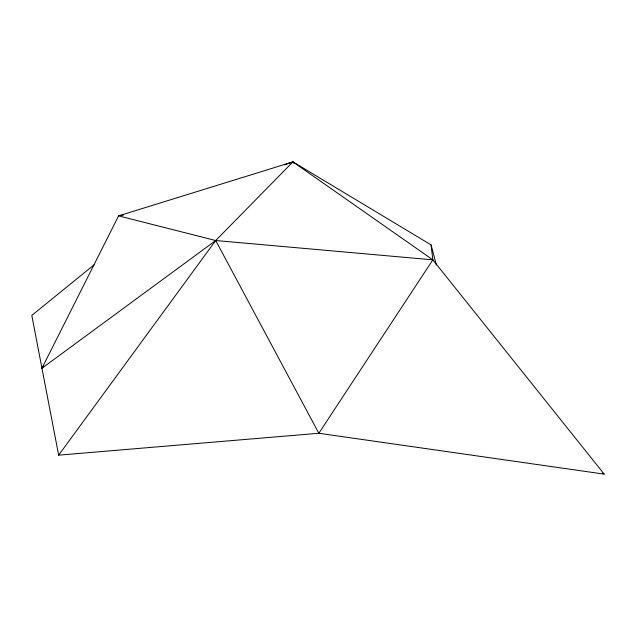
<?xml version="1.0" encoding="UTF-8"?>
<svg xmlns="http://www.w3.org/2000/svg" width="636" height="636" viewBox="0 0 636 636"><rect width="100%" height="100%" fill="white"/><g stroke="black" fill="none" stroke-linecap="round" stroke-linejoin="round"><path stroke-width="0.95" d="M94.112 264.822L31.8 315.392L58.655 455.161L318.843 433.267L604.2 474.13L432.854 259.854L292.926 161.87L215.707 240.527L41.952 368.252L118.59 215.866L292.926 161.87L431.065 244.876L436.375 265.045M431.065 244.876L432.854 259.854L318.843 433.267L215.707 240.527L118.59 215.866L123.44 215.032M58.655 455.161L215.707 240.527L432.854 259.854M41.952 368.252L43.765 365.883M284.523 164.875L292.926 161.87L294.039 163.492M602.507 473.097L604.2 474.13"/></g></svg>
